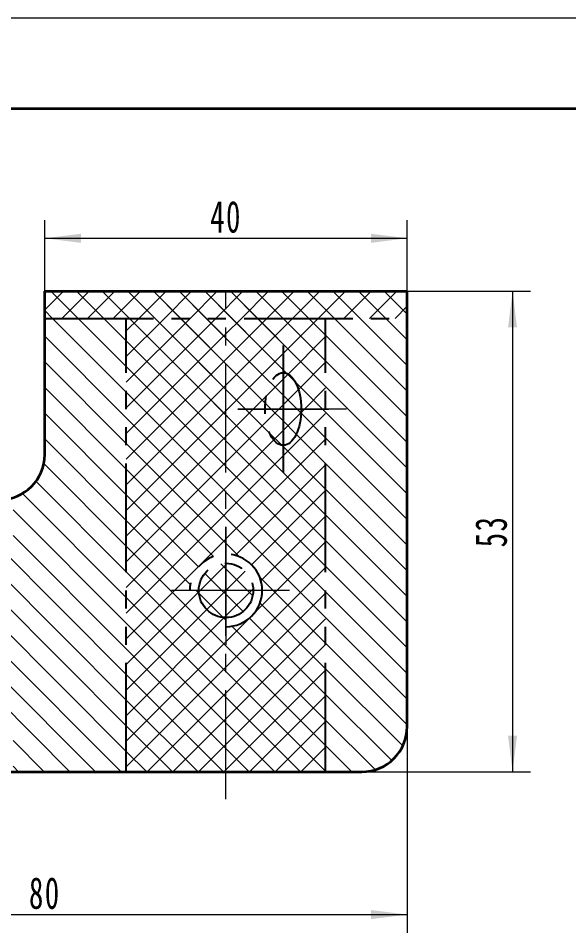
# Model space of a CAD drawing. Header units: millimetres. Extents: x -275 to 145, y -116 to 181.
# Drawn here: x -60.9 to -0.1, y 79.9 to 180.7 of the extents above; entities that cross this region are included whole.
import ezdxf

# ---------------------------------------------------------------- set-up
doc = ezdxf.new("R2010")
doc.units = ezdxf.units.MM
for name, pattern in [('EB_DASHDOT', [39, 30, -3, 3, -3]), ('双点画线', [22, 12, -2, 2, -2, 2, -2]), ('点画线', [18, 12, -2, 2, -2])]:
    doc.linetypes.add(name, pattern=pattern)
doc.layers.get('0').update_dxf_attribs({"lineweight": 35})
for name, color, linetype, lineweight in [('CAXA中心线层', 1, 'EB_DASHDOT', 25), ('中心线层', 1, '点画线', 18), ('剖面线层', 4, 'Continuous', 18), ('尺寸线层', 3, 'Continuous', 18), ('粗实线层', 7, 'Continuous', 35), ('细实线层', 7, 'Continuous', 18)]:
    doc.layers.add(name, color=color, linetype=linetype, lineweight=lineweight)
doc.styles.add('标准', font='', dxfattribs={"width": 0.667})
doc.styles.get('标准').set_extended_font_data('宋体')
doc.dimstyles.new('标准', dxfattribs={"dimtxt": 3.5, "dimasz": 4, "dimexe": 2, "dimexo": 0, "dimtad": 1, "dimdsep": 46, "dimtxsty": '标准', "dimblk": '_CAXARROW', "dimcen": 0, "dimdle": 6, "dimazin": 2, "dimtfac": 0.707107, "dimtdec": 3, "dimtmove": 2, "dimatfit": 3, "dimfxl": 0, "dimfrac": 2, "dimtolj": 1, "dimtzin": 0, "dimarcsym": 0})
pattern_1 = [(135, (0, 0), (-1.414214, -1.414214), [])]
pattern_2 = [(45, (0, 0), (-1.414214, 1.414214), [])]

# ---------------------------------------------------------------- blocks, each defined once
blk = doc.blocks.new('$CAXA_FRAME_13B17AC1$')
at = {"layer": '粗实线层'}
blk.add_line((200, 138.5), (-200, 138.5), dxfattribs=at)
at = {"layer": '细实线层'}
blk.add_line((210, 148.5), (-210, 148.5), dxfattribs=at)
blk = doc.blocks.new('*X5')
at = {"layer": '尺寸线层', "linetype": 'Continuous'}
for points in [[(-6.32, 150.6), (-5.82, 146.6), (-6.82, 146.6)], [(-6.32, 97.6), (-5.82, 101.6), (-6.82, 101.6)]]:
    blk.add_hatch(color=0, dxfattribs=at).paths.add_polyline_path(points, flags=0)
at = {"layer": '尺寸线层', "color": 0, "linetype": 'Continuous'}
for p, q in [((-17.94, 150.6), (-4.32, 150.6)), ((-6.32, 150.6), (-6.32, 97.6)), ((-22.94, 97.6), (-4.32, 97.6))]:
    blk.add_line(p, q, dxfattribs=at)
at = {"layer": '尺寸线层', "color": 0, "insert": (-8.67, 124.1), "char_height": 3.5, "width": 7, "attachment_point": 5, "rotation": 90, "line_spacing_factor": 1.15057, "style": '标准'}
blk.add_mtext('\\T1.1;53', dxfattribs=at)
blk = doc.blocks.new('_CAXARROW')
blk.add_hatch(color=0).paths.add_polyline_path([(0, 0), (-1, 0.125), (-1, -0.125)], flags=0)
blk = doc.blocks.new('*X8')
at = {"layer": '尺寸线层', "linetype": 'Continuous'}
for points in [[(-57.94, 156.43), (-53.94, 156.93), (-53.94, 155.93)], [(-17.94, 156.43), (-21.94, 156.93), (-21.94, 155.93)]]:
    blk.add_hatch(color=0, dxfattribs=at).paths.add_polyline_path(points, flags=0)
at = {"layer": '尺寸线层', "color": 0, "linetype": 'Continuous'}
for p, q in [((-57.94, 150.6), (-57.94, 158.43)), ((-17.94, 147.6), (-17.94, 158.43)), ((-57.94, 156.43), (-17.94, 156.43))]:
    blk.add_line(p, q, dxfattribs=at)
at = {"layer": '尺寸线层', "color": 0, "insert": (-37.94, 158.78), "char_height": 3.5, "width": 7, "attachment_point": 5, "line_spacing_factor": 1.15057, "style": '标准'}
blk.add_mtext('\\T1.1;40', dxfattribs=at)
blk = doc.blocks.new('*X13')
at = {"layer": '尺寸线层', "linetype": 'Continuous'}
for points in [[(-97.94, 81.86), (-93.94, 82.36), (-93.94, 81.36)], [(-17.94, 81.86), (-21.94, 82.36), (-21.94, 81.36)]]:
    blk.add_hatch(color=0, dxfattribs=at).paths.add_polyline_path(points, flags=0)
at = {"layer": '尺寸线层', "color": 0, "linetype": 'Continuous'}
for p, q in [((-17.94, 102.6), (-17.94, 79.86)), ((-97.94, 97.6), (-97.94, 79.86)), ((-97.94, 81.86), (-17.94, 81.86))]:
    blk.add_line(p, q, dxfattribs=at)
at = {"layer": '尺寸线层', "color": 0, "insert": (-57.94, 84.21), "char_height": 3.5, "width": 7, "attachment_point": 5, "line_spacing_factor": 1.15057, "style": '标准'}
blk.add_mtext('\\T1.1;80', dxfattribs=at)

msp = doc.modelspace()

# ---------------------------------------------------------------- hatches: boundary and pattern name
at = {"layer": '剖面线层'}
h = msp.add_hatch(dxfattribs=at)
h.set_pattern_fill('无图案', color=256, scale=2, angle=135, style=0, pattern_type=0)
h.set_pattern_definition(pattern_1)
h.paths.add_polyline_path([(-57.943, 147.602), (-57.943, 149.246), (-57.943, 150.602), (-37.943, 150.602), (-37.943, 147.602), (-48.943, 147.602)], flags=0)
h.paths.add_polyline_path([(-37.943, 147.602), (-37.943, 149.096), (-37.943, 150.602), (-17.943, 150.602), (-17.943, 147.602), (-26.943, 147.602)], flags=0)
h = msp.add_hatch(dxfattribs=at)
h.set_pattern_fill('无图案', color=2, scale=2, angle=135, style=0, pattern_type=0)
h.set_pattern_definition(pattern_1)
h.paths.add_polyline_path([(-57.943, 147.602), (-57.943, 149.675), (-57.943, 150.602), (-37.943, 150.602), (-37.943, 147.602), (-48.943, 147.602)], flags=0)
h.paths.add_polyline_path([(-37.943, 147.602), (-37.943, 148.94), (-37.943, 150.602), (-17.943, 150.602), (-17.943, 147.602), (-26.943, 147.602)], flags=0)
edge = h.paths.add_edge_path(flags=0)
edge.add_line((-48.943, 97.602), (-48.943, 141.519))
edge.add_line((-48.943, 141.519), (-48.943, 147.602))
edge.add_line((-48.943, 147.602), (-37.943, 147.602))
edge.add_line((-37.943, 147.602), (-37.943, 137.602))
edge.add_line((-37.943, 137.602), (-37.943, 121.602))
edge.add_arc((-37.943, 117.602), 4, 90, 180)
edge.add_line((-41.943, 117.602), (-40.943, 117.602))
edge.add_arc((-37.943, 117.602), 3, 180, 270)
edge.add_line((-37.943, 114.602), (-37.943, 113.602))
edge.add_line((-37.943, 113.602), (-37.943, 97.602))
edge.add_line((-37.943, 97.602), (-48.943, 97.602))
h.paths.add_polyline_path([(-37.943, 137.602), (-37.943, 144.26), (-37.943, 147.602), (-26.943, 147.602), (-26.943, 137.602), (-29.633, 137.602), (-29.672, 138.382), (-29.786, 139.132), (-29.87, 139.487), (-29.97, 139.824), (-30.087, 140.139), (-30.219, 140.43), (-30.365, 140.694), (-30.522, 140.928), (-30.691, 141.129), (-30.868, 141.297), (-31.053, 141.429), (-31.243, 141.525), (-31.437, 141.582), (-31.633, 141.602), (-31.829, 141.582), (-32.024, 141.525), (-32.214, 141.429), (-32.399, 141.297), (-32.576, 141.129), (-32.744, 140.928), (-32.902, 140.694), (-33.048, 140.43), (-33.179, 140.139), (-33.296, 139.824), (-33.397, 139.487), (-33.481, 139.132), (-33.595, 138.382), (-33.633, 137.602)], flags=0)
edge = h.paths.add_edge_path(flags=0)
edge.add_line((-37.943, 121.602), (-37.943, 129.687))
edge.add_line((-37.943, 129.687), (-37.943, 137.602))
edge.add_line((-37.943, 137.602), (-33.633, 137.602))
edge.add_line((-33.633, 137.602), (-33.598, 136.852))
edge.add_line((-33.598, 136.852), (-33.493, 136.129))
edge.add_line((-33.493, 136.129), (-33.408, 135.758))
edge.add_line((-33.408, 135.758), (-33.305, 135.406))
edge.add_line((-33.305, 135.406), (-33.184, 135.076))
edge.add_line((-33.184, 135.076), (-33.048, 134.773))
edge.add_line((-33.048, 134.773), (-32.896, 134.5))
edge.add_line((-32.896, 134.5), (-32.731, 134.258))
edge.add_line((-32.731, 134.258), (-32.555, 134.052))
edge.add_line((-32.555, 134.052), (-32.37, 133.883))
edge.add_line((-32.37, 133.883), (-32.191, 133.761))
edge.add_line((-32.191, 133.761), (-32.008, 133.673))
edge.add_line((-32.008, 133.673), (-31.822, 133.619))
edge.add_line((-31.822, 133.619), (-31.633, 133.602))
edge.add_line((-31.633, 133.602), (-31.445, 133.619))
edge.add_line((-31.445, 133.619), (-31.259, 133.673))
edge.add_line((-31.259, 133.673), (-31.075, 133.761))
edge.add_line((-31.075, 133.761), (-30.897, 133.883))
edge.add_line((-30.897, 133.883), (-30.711, 134.052))
edge.add_line((-30.711, 134.052), (-30.535, 134.258))
edge.add_line((-30.535, 134.258), (-30.371, 134.5))
edge.add_line((-30.371, 134.5), (-30.219, 134.773))
edge.add_line((-30.219, 134.773), (-30.082, 135.076))
edge.add_line((-30.082, 135.076), (-29.962, 135.406))
edge.add_line((-29.962, 135.406), (-29.859, 135.758))
edge.add_line((-29.859, 135.758), (-29.774, 136.129))
edge.add_line((-29.774, 136.129), (-29.669, 136.852))
edge.add_line((-29.669, 136.852), (-29.633, 137.602))
edge.add_line((-29.633, 137.602), (-26.943, 137.602))
edge.add_line((-26.943, 137.602), (-26.943, 97.602))
edge.add_line((-26.943, 97.602), (-37.943, 97.602))
edge.add_line((-37.943, 97.602), (-37.943, 113.602))
edge.add_arc((-37.943, 117.602), 4, 270, 360)
edge.add_arc((-37.943, 117.602), 4, 360, 450)
h = msp.add_hatch(dxfattribs=at)
h.set_pattern_fill('无图案', color=2, scale=2, angle=45, style=0, pattern_type=0)
h.set_pattern_definition(pattern_2)
h.paths.add_polyline_path([(-57.943, 147.602), (-57.943, 148.94), (-57.943, 150.602), (-37.943, 150.602), (-37.943, 147.602), (-48.943, 147.602)], flags=0)
h.paths.add_polyline_path([(-37.943, 147.602), (-37.943, 149.341), (-37.943, 150.602), (-17.943, 150.602), (-17.943, 147.602), (-26.943, 147.602)], flags=0)
h = msp.add_hatch(dxfattribs=at)
h.set_pattern_fill('无图案', color=256, style=0, pattern_type=0)
h.set_pattern_definition(pattern_1)
edge = h.paths.add_edge_path(flags=0)
edge.add_line((-70.443, 102.602), (-70.443, 120.638))
edge.add_line((-70.443, 120.638), (-70.443, 122.602))
edge.add_line((-70.443, 122.602), (-61.443, 122.602))
edge.add_line((-61.443, 122.602), (-61.443, 127.832))
edge.add_arc((-62.943, 132.602), 5, 287.4576, 360)
edge.add_line((-57.943, 132.602), (-57.943, 147.602))
edge.add_line((-57.943, 147.602), (-48.943, 147.602))
edge.add_line((-48.943, 147.602), (-48.943, 97.602))
edge.add_line((-48.943, 97.602), (-61.443, 97.602))
edge.add_line((-61.443, 97.602), (-61.443, 102.602))
edge.add_line((-61.443, 102.602), (-70.443, 102.602))
edge = h.paths.add_edge_path(flags=0)
edge.add_line((-26.943, 97.602), (-26.943, 110.998))
edge.add_line((-26.943, 110.998), (-26.943, 137.602))
edge.add_line((-26.943, 137.602), (-26.943, 147.602))
edge.add_line((-26.943, 147.602), (-17.943, 147.602))
edge.add_line((-17.943, 147.602), (-17.943, 102.602))
edge.add_arc((-22.943, 102.602), 5, 270, 360, ccw=False)
edge.add_line((-22.943, 97.602), (-26.943, 97.602))
h = msp.add_hatch(dxfattribs=at)
h.set_pattern_fill('无图案', color=2, scale=2, angle=135, style=0, pattern_type=0)
h.set_pattern_definition(pattern_1)
edge = h.paths.add_edge_path(flags=0)
edge.add_line((-48.943, 97.602), (-48.943, 138.868))
edge.add_line((-48.943, 138.868), (-48.943, 147.602))
edge.add_line((-48.943, 147.602), (-37.943, 147.602))
edge.add_line((-37.943, 147.602), (-37.943, 137.602))
edge.add_line((-37.943, 137.602), (-37.943, 121.602))
edge.add_arc((-37.943, 117.602), 4, 90, 180)
edge.add_line((-41.943, 117.602), (-40.943, 117.602))
edge.add_arc((-37.943, 117.602), 3, 180, 270)
edge.add_line((-37.943, 114.602), (-37.943, 113.602))
edge.add_line((-37.943, 113.602), (-37.943, 97.602))
edge.add_line((-37.943, 97.602), (-48.943, 97.602))
h.paths.add_polyline_path([(-37.943, 137.602), (-37.943, 143.23), (-37.943, 147.602), (-26.943, 147.602), (-26.943, 137.602), (-29.633, 137.602), (-29.672, 138.382), (-29.786, 139.132), (-29.87, 139.487), (-29.97, 139.824), (-30.087, 140.139), (-30.219, 140.43), (-30.365, 140.694), (-30.522, 140.928), (-30.691, 141.129), (-30.868, 141.297), (-31.053, 141.429), (-31.243, 141.525), (-31.437, 141.582), (-31.633, 141.602), (-31.829, 141.582), (-32.024, 141.525), (-32.214, 141.429), (-32.399, 141.297), (-32.576, 141.129), (-32.744, 140.928), (-32.902, 140.694), (-33.048, 140.43), (-33.179, 140.139), (-33.296, 139.824), (-33.397, 139.487), (-33.481, 139.132), (-33.595, 138.382), (-33.633, 137.602)], flags=0)
edge = h.paths.add_edge_path(flags=0)
edge.add_line((-37.943, 121.602), (-37.943, 131.949))
edge.add_line((-37.943, 131.949), (-37.943, 137.602))
edge.add_line((-37.943, 137.602), (-33.633, 137.602))
edge.add_line((-33.633, 137.602), (-33.598, 136.852))
edge.add_line((-33.598, 136.852), (-33.493, 136.129))
edge.add_line((-33.493, 136.129), (-33.408, 135.758))
edge.add_line((-33.408, 135.758), (-33.305, 135.406))
edge.add_line((-33.305, 135.406), (-33.184, 135.076))
edge.add_line((-33.184, 135.076), (-33.048, 134.773))
edge.add_line((-33.048, 134.773), (-32.896, 134.5))
edge.add_line((-32.896, 134.5), (-32.731, 134.258))
edge.add_line((-32.731, 134.258), (-32.555, 134.052))
edge.add_line((-32.555, 134.052), (-32.37, 133.883))
edge.add_line((-32.37, 133.883), (-32.191, 133.761))
edge.add_line((-32.191, 133.761), (-32.008, 133.673))
edge.add_line((-32.008, 133.673), (-31.822, 133.619))
edge.add_line((-31.822, 133.619), (-31.633, 133.602))
edge.add_line((-31.633, 133.602), (-31.445, 133.619))
edge.add_line((-31.445, 133.619), (-31.259, 133.673))
edge.add_line((-31.259, 133.673), (-31.075, 133.761))
edge.add_line((-31.075, 133.761), (-30.897, 133.883))
edge.add_line((-30.897, 133.883), (-30.711, 134.052))
edge.add_line((-30.711, 134.052), (-30.535, 134.258))
edge.add_line((-30.535, 134.258), (-30.371, 134.5))
edge.add_line((-30.371, 134.5), (-30.219, 134.773))
edge.add_line((-30.219, 134.773), (-30.082, 135.076))
edge.add_line((-30.082, 135.076), (-29.962, 135.406))
edge.add_line((-29.962, 135.406), (-29.859, 135.758))
edge.add_line((-29.859, 135.758), (-29.774, 136.129))
edge.add_line((-29.774, 136.129), (-29.669, 136.852))
edge.add_line((-29.669, 136.852), (-29.633, 137.602))
edge.add_line((-29.633, 137.602), (-26.943, 137.602))
edge.add_line((-26.943, 137.602), (-26.943, 97.602))
edge.add_line((-26.943, 97.602), (-37.943, 97.602))
edge.add_line((-37.943, 97.602), (-37.943, 113.602))
edge.add_arc((-37.943, 117.602), 4, 270, 360)
edge.add_arc((-37.943, 117.602), 4, 360, 450)
h = msp.add_hatch(dxfattribs=at)
h.set_pattern_fill('无图案', color=2, scale=2, angle=45, style=0, pattern_type=0)
h.set_pattern_definition(pattern_2)
edge = h.paths.add_edge_path(flags=0)
edge.add_line((-48.943, 97.602), (-48.943, 133.096))
edge.add_line((-48.943, 133.096), (-48.943, 147.602))
edge.add_line((-48.943, 147.602), (-37.943, 147.602))
edge.add_line((-37.943, 147.602), (-37.943, 137.602))
edge.add_line((-37.943, 137.602), (-37.943, 121.602))
edge.add_arc((-37.943, 117.602), 4, 90, 180)
edge.add_line((-41.943, 117.602), (-40.943, 117.602))
edge.add_arc((-37.943, 117.602), 3, 180, 270)
edge.add_line((-37.943, 114.602), (-37.943, 113.602))
edge.add_line((-37.943, 113.602), (-37.943, 97.602))
edge.add_line((-37.943, 97.602), (-48.943, 97.602))
edge = h.paths.add_edge_path(flags=0)
edge.add_line((-37.943, 121.602), (-37.943, 131.425))
edge.add_line((-37.943, 131.425), (-37.943, 137.602))
edge.add_line((-37.943, 137.602), (-33.633, 137.602))
edge.add_line((-33.633, 137.602), (-33.598, 136.852))
edge.add_line((-33.598, 136.852), (-33.493, 136.129))
edge.add_line((-33.493, 136.129), (-33.408, 135.758))
edge.add_line((-33.408, 135.758), (-33.305, 135.406))
edge.add_line((-33.305, 135.406), (-33.184, 135.076))
edge.add_line((-33.184, 135.076), (-33.048, 134.773))
edge.add_line((-33.048, 134.773), (-32.896, 134.5))
edge.add_line((-32.896, 134.5), (-32.731, 134.258))
edge.add_line((-32.731, 134.258), (-32.555, 134.052))
edge.add_line((-32.555, 134.052), (-32.37, 133.883))
edge.add_line((-32.37, 133.883), (-32.191, 133.761))
edge.add_line((-32.191, 133.761), (-32.008, 133.673))
edge.add_line((-32.008, 133.673), (-31.822, 133.619))
edge.add_line((-31.822, 133.619), (-31.633, 133.602))
edge.add_line((-31.633, 133.602), (-31.445, 133.619))
edge.add_line((-31.445, 133.619), (-31.259, 133.673))
edge.add_line((-31.259, 133.673), (-31.075, 133.761))
edge.add_line((-31.075, 133.761), (-30.897, 133.883))
edge.add_line((-30.897, 133.883), (-30.711, 134.052))
edge.add_line((-30.711, 134.052), (-30.535, 134.258))
edge.add_line((-30.535, 134.258), (-30.371, 134.5))
edge.add_line((-30.371, 134.5), (-30.219, 134.773))
edge.add_line((-30.219, 134.773), (-30.082, 135.076))
edge.add_line((-30.082, 135.076), (-29.962, 135.406))
edge.add_line((-29.962, 135.406), (-29.859, 135.758))
edge.add_line((-29.859, 135.758), (-29.774, 136.129))
edge.add_line((-29.774, 136.129), (-29.669, 136.852))
edge.add_line((-29.669, 136.852), (-29.633, 137.602))
edge.add_line((-29.633, 137.602), (-26.943, 137.602))
edge.add_line((-26.943, 137.602), (-26.943, 97.602))
edge.add_line((-26.943, 97.602), (-37.943, 97.602))
edge.add_line((-37.943, 97.602), (-37.943, 113.602))
edge.add_arc((-37.943, 117.602), 4, 270, 360)
edge.add_arc((-37.943, 117.602), 4, 360, 450)
h = msp.add_hatch(dxfattribs=at)
h.set_pattern_fill('无图案', color=2, scale=2, angle=45, style=0, pattern_type=0)
h.set_pattern_definition(pattern_2)
h.paths.add_polyline_path([(-37.943, 137.602), (-37.943, 144.394), (-37.943, 147.602), (-26.943, 147.602), (-26.943, 137.602), (-29.633, 137.602), (-29.672, 138.382), (-29.786, 139.132), (-29.87, 139.487), (-29.97, 139.824), (-30.087, 140.139), (-30.219, 140.43), (-30.365, 140.694), (-30.522, 140.928), (-30.691, 141.129), (-30.868, 141.297), (-31.053, 141.429), (-31.243, 141.525), (-31.437, 141.582), (-31.633, 141.602), (-31.829, 141.582), (-32.024, 141.525), (-32.214, 141.429), (-32.399, 141.297), (-32.576, 141.129), (-32.744, 140.928), (-32.902, 140.694), (-33.048, 140.43), (-33.179, 140.139), (-33.296, 139.824), (-33.397, 139.487), (-33.481, 139.132), (-33.595, 138.382), (-33.633, 137.602)], flags=0)
h = msp.add_hatch(dxfattribs=at)
h.set_pattern_fill('无图案', color=2, scale=2, angle=135, style=0, pattern_type=0)
h.set_pattern_definition(pattern_1)
h.paths.add_polyline_path([(-33.633, 137.602), (-33.616, 138.129), (-33.564, 138.647), (-33.478, 139.147), (-33.36, 139.62), (-33.214, 140.051), (-33.042, 140.441), (-32.846, 140.783), (-32.629, 141.071), (-32.395, 141.3), (-32.148, 141.467), (-31.893, 141.568), (-31.633, 141.602), (-31.633, 137.602)], flags=0)
h.paths.add_polyline_path([(-31.633, 137.602), (-31.633, 139.018), (-31.633, 141.602), (-31.437, 141.582), (-31.243, 141.525), (-31.053, 141.429), (-30.868, 141.297), (-30.691, 141.129), (-30.522, 140.928), (-30.365, 140.694), (-30.219, 140.43), (-30.087, 140.139), (-29.97, 139.824), (-29.87, 139.487), (-29.786, 139.132), (-29.672, 138.382), (-29.633, 137.602)], flags=0)
h.paths.add_polyline_path([(-31.633, 133.602), (-31.633, 136.311), (-31.633, 137.602), (-29.633, 137.602), (-29.672, 136.821), (-29.786, 136.071), (-29.87, 135.716), (-29.97, 135.379), (-30.087, 135.064), (-30.219, 134.773), (-30.365, 134.51), (-30.522, 134.276), (-30.691, 134.074), (-30.868, 133.906), (-31.053, 133.774), (-31.243, 133.679), (-31.437, 133.621)], flags=0)
h = msp.add_hatch(dxfattribs=at)
h.set_pattern_fill('无图案', color=2, scale=2, angle=45, style=0, pattern_type=0)
h.set_pattern_definition(pattern_2)
h.paths.add_polyline_path([(-33.633, 137.602), (-33.63, 137.823), (-33.621, 138.043), (-33.548, 138.757), (-33.411, 139.433), (-33.216, 140.048), (-33.098, 140.327), (-32.967, 140.582), (-32.826, 140.813), (-32.675, 141.017), (-32.515, 141.192), (-32.347, 141.338), (-32.174, 141.453), (-31.996, 141.535), (-31.816, 141.585), (-31.633, 141.602), (-31.633, 137.602)], flags=0)
h.paths.add_polyline_path([(-31.633, 137.602), (-31.633, 138.511), (-31.633, 141.602), (-31.437, 141.582), (-31.243, 141.525), (-31.053, 141.429), (-30.868, 141.297), (-30.691, 141.129), (-30.522, 140.928), (-30.365, 140.694), (-30.219, 140.43), (-30.087, 140.139), (-29.97, 139.824), (-29.87, 139.487), (-29.786, 139.132), (-29.672, 138.382), (-29.633, 137.602)], flags=0)
h.paths.add_polyline_path([(-31.633, 133.602), (-31.633, 136.238), (-31.633, 137.602), (-29.633, 137.602), (-29.672, 136.821), (-29.786, 136.071), (-29.87, 135.716), (-29.97, 135.379), (-30.087, 135.064), (-30.219, 134.773), (-30.365, 134.51), (-30.522, 134.276), (-30.691, 134.074), (-30.868, 133.906), (-31.053, 133.774), (-31.243, 133.679), (-31.437, 133.621)], flags=0)
h = msp.add_hatch(dxfattribs=at)
h.set_pattern_fill('无图案', color=2, scale=2, angle=135, style=0, pattern_type=0)
h.set_pattern_definition(pattern_1)
h.paths.add_polyline_path([(-31.633, 133.602), (-31.784, 133.613), (-31.935, 133.647), (-32.083, 133.704), (-32.229, 133.783), (-32.51, 134.006), (-32.771, 134.311), (-33.005, 134.691), (-33.209, 135.138), (-33.376, 135.641), (-33.504, 136.188), (-33.601, 136.883), (-33.633, 137.602), (-31.633, 137.602)], flags=0)
h = msp.add_hatch(dxfattribs=at)
h.set_pattern_fill('无图案', color=2, scale=2, angle=45, style=0, pattern_type=0)
h.set_pattern_definition(pattern_2)
h.paths.add_polyline_path([(-31.633, 133.602), (-31.777, 133.612), (-31.92, 133.643), (-32.201, 133.766), (-32.47, 133.968), (-32.722, 134.246), (-32.951, 134.593), (-33.153, 135.001), (-33.324, 135.464), (-33.46, 135.971), (-33.535, 136.363), (-33.589, 136.768), (-33.622, 137.182), (-33.633, 137.602), (-31.633, 137.602)], flags=0)
h = msp.add_hatch(dxfattribs=at)
h.set_pattern_fill('无图案', color=2, scale=2, angle=135, style=0, pattern_type=0)
h.set_pattern_definition(pattern_1)
edge = h.paths.add_edge_path(flags=0)
edge.add_line((-37.943, 117.602), (-37.943, 119.119))
edge.add_line((-37.943, 119.119), (-37.943, 120.602))
edge.add_arc((-37.943, 117.602), 3, 0, 90, ccw=False)
edge.add_line((-34.943, 117.602), (-37.943, 117.602))
edge = h.paths.add_edge_path(flags=0)
edge.add_arc((-37.943, 117.602), 3, 151.57398, 180, ccw=False)
edge.add_arc((-37.943, 117.602), 3, 90, 151.57398, ccw=False)
edge.add_line((-37.943, 120.602), (-37.943, 117.602))
edge.add_line((-37.943, 117.602), (-40.943, 117.602))
edge = h.paths.add_edge_path(flags=0)
edge.add_arc((-37.943, 117.602), 3, 191.96631, 270, ccw=False)
edge.add_arc((-37.943, 117.602), 3, 180, 191.96631, ccw=False)
edge.add_line((-40.943, 117.602), (-37.943, 117.602))
edge.add_line((-37.943, 117.602), (-37.943, 114.602))
edge = h.paths.add_edge_path(flags=0)
edge.add_line((-37.943, 114.602), (-37.943, 116.044))
edge.add_line((-37.943, 116.044), (-37.943, 117.602))
edge.add_line((-37.943, 117.602), (-34.943, 117.602))
edge.add_arc((-37.943, 117.602), 3, -90, 0, ccw=False)
h = msp.add_hatch(dxfattribs=at)
h.set_pattern_fill('无图案', color=2, scale=2, angle=45, style=0, pattern_type=0)
h.set_pattern_definition(pattern_2)
edge = h.paths.add_edge_path(flags=0)
edge.add_arc((-37.943, 117.602), 3, 149.49644, 180, ccw=False)
edge.add_arc((-37.943, 117.602), 3, 90, 149.49644, ccw=False)
edge.add_line((-37.943, 120.602), (-37.943, 117.602))
edge.add_line((-37.943, 117.602), (-40.943, 117.602))
edge = h.paths.add_edge_path(flags=0)
edge.add_arc((-37.943, 117.602), 3, 191.85757, 270, ccw=False)
edge.add_arc((-37.943, 117.602), 3, 180, 191.85757, ccw=False)
edge.add_line((-40.943, 117.602), (-37.943, 117.602))
edge.add_line((-37.943, 117.602), (-37.943, 114.602))
edge = h.paths.add_edge_path(flags=0)
edge.add_line((-37.943, 114.602), (-37.943, 116.718))
edge.add_line((-37.943, 116.718), (-37.943, 117.602))
edge.add_line((-37.943, 117.602), (-34.943, 117.602))
edge.add_arc((-37.943, 117.602), 3, 270, 360, ccw=False)
edge = h.paths.add_edge_path(flags=0)
edge.add_line((-37.943, 117.602), (-37.943, 118.723))
edge.add_line((-37.943, 118.723), (-37.943, 120.602))
edge.add_arc((-37.943, 117.602), 3, 0, 90, ccw=False)
edge.add_line((-34.943, 117.602), (-37.943, 117.602))

# ---------------------------------------------------------------- linework, layer by layer
at = {"layer": 'CAXA中心线层', "linetype": 'Continuous', "lineweight": 25}
msp.add_line((-31.633, 144.602), (-31.633, 130.602), dxfattribs=at)
at = {"layer": '中心线层'}
for p, q in [((-37.943, 94.602), (-37.943, 150.602)), ((-31.633, 144.602), (-31.633, 130.602)), ((-31.633, 144.602), (-31.633, 130.602)), ((-24.633, 137.602), (-38.633, 137.602)), ((-36.633, 137.602), (-26.633, 137.602)), ((-37.943, 124.602), (-37.943, 110.602)), ((-37.943, 123.602), (-37.943, 111.602)), ((-30.943, 117.602), (-44.943, 117.602)), ((-31.943, 117.602), (-43.943, 117.602))]:
    msp.add_line(p, q, dxfattribs=at)
at = {"layer": '粗实线层'}
for p, q in [((-57.943, 132.602), (-57.943, 150.602)), ((-57.943, 150.602), (-17.943, 150.602)), ((-17.943, 102.602), (-17.943, 150.602)), ((-107.704, 97.602), (-22.943, 97.602))]:
    msp.add_line(p, q, dxfattribs=at)
at = {"layer": '粗实线层', "linetype": '双点画线', "lineweight": -2}
for p, q in [((-57.943, 147.602), (-17.943, 147.602)), ((-48.943, 97.602), (-48.943, 147.602)), ((-26.943, 97.602), (-26.943, 147.602))]:
    msp.add_line(p, q, dxfattribs=at)
msp.add_circle((-37.943, 117.602), 3, dxfattribs=at)
at = {"layer": '粗实线层'}
for centre, end in [((-62.943, 132.602), 360), ((-22.943, 102.602), 0)]:
    msp.add_arc(centre, 5, 270, end, dxfattribs=at)
at = {"layer": '粗实线层', "linetype": '双点画线', "lineweight": -2}
msp.add_arc((-37.943, 117.602), 4, 270, 180, dxfattribs=at)
msp.add_ellipse((-31.633, 137.602), major_axis=(0, 4), ratio=0.5, dxfattribs=at)

# ---------------------------------------------------------------- block references
at = {"layer": '粗实线层'}
msp.add_blockref('$CAXA_FRAME_13B17AC1$', (-64.893, 32.189), dxfattribs=at)

# ---------------------------------------------------------------- dimensions: what is measured, and where the dimension line sits
at = {"layer": '尺寸线层'}
for base, p1, p2, angle, picture, middle in [((-17.943, 156.432), (-57.943, 150.602), (-17.943, 147.602), 180, '*X8', (-37.943, 158.778)), ((-6.32, 97.602), (-17.943, 150.602), (-22.943, 97.602), 90, '*X5', (-8.666, 124.102))]:
    dim = msp.add_linear_dim(base=base, p1=p1, p2=p2, angle=angle, dimstyle='标准', override={"dimsah": 1, "dimtfill": 1, "dimtzin": 0}, dxfattribs=at)
    dim.commit()
    dim.dimension.update_dxf_attribs({"geometry": picture, "text_midpoint": middle})
dim = msp.add_linear_dim(base=(-17.943, 81.86), p1=(-97.943, 97.602), p2=(-17.943, 102.602), dimstyle='标准', override={"dimsah": 1, "dimtfill": 1, "dimtzin": 0}, dxfattribs=at)
dim.commit()
dim.dimension.update_dxf_attribs({"geometry": '*X13', "text_midpoint": (-57.943, 84.206)})

doc.saveas('drawing.dxf')
